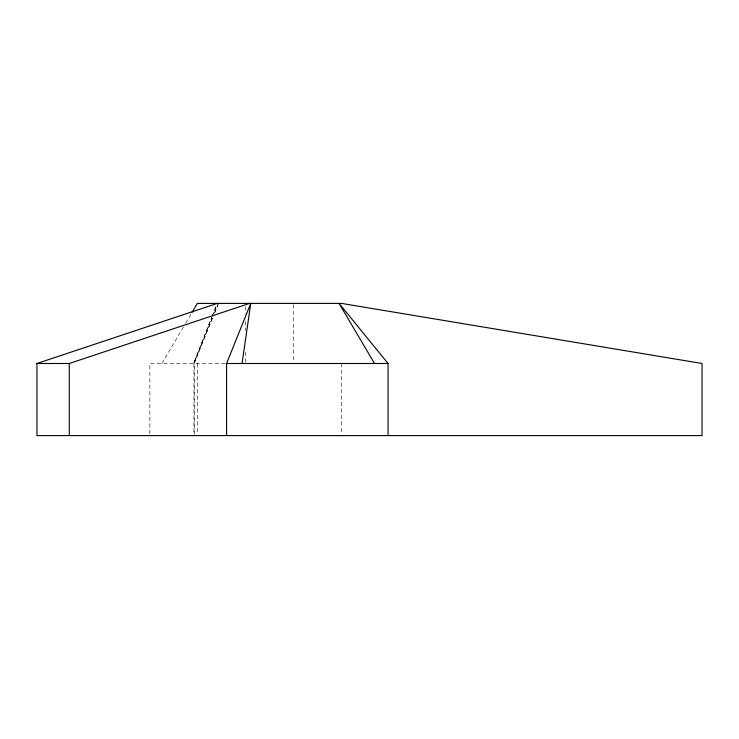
<?xml version="1.0" encoding="UTF-8"?>
<svg xmlns="http://www.w3.org/2000/svg" width="739" height="739" viewBox="0 0 739 739"><rect width="100%" height="100%" fill="white"/><g stroke="black" fill="none" stroke-linecap="round" stroke-linejoin="round"><path stroke-width="0.55" stroke-dasharray="3.69 2.77" d="M212.222 316.283L216.379 305.549L212.139 316.283M212.499 318.167L194.255 363.496L194.255 434.449M214.624 312.893L218.014 304.459M212.333 318.167L193.563 363.496L211.723 317.354L193.941 363.496L193.941 435.594M214.513 312.893L218.439 303.406M161.878 363.496L183.374 327.044M185.701 323.109L190.93 314.241M225.33 363.496L149.86 363.496L149.86 434.449M341.529 363.496L341.529 434.449M293.438 304.542L293.438 362.359M245.403 306.805L245.403 313.604M245.403 321.548L245.403 330.61M245.403 352.152L245.403 362.359M197.322 363.496L197.322 434.449"/><path stroke-width="1.11" d="M242.05 363.496L250.761 303.406L226.577 363.496L226.577 435.594M192.094 312.274L197.322 303.406L341.529 303.406L702.05 363.496L702.05 435.594L36.95 435.594L36.95 363.496L217.211 303.406M36.95 363.496L69.272 363.496L249.533 303.406M226.577 363.496L388.058 363.496L388.058 435.594M388.058 363.496L339.072 303.406L374.507 363.496M69.272 363.496L69.272 435.594"/></g></svg>
